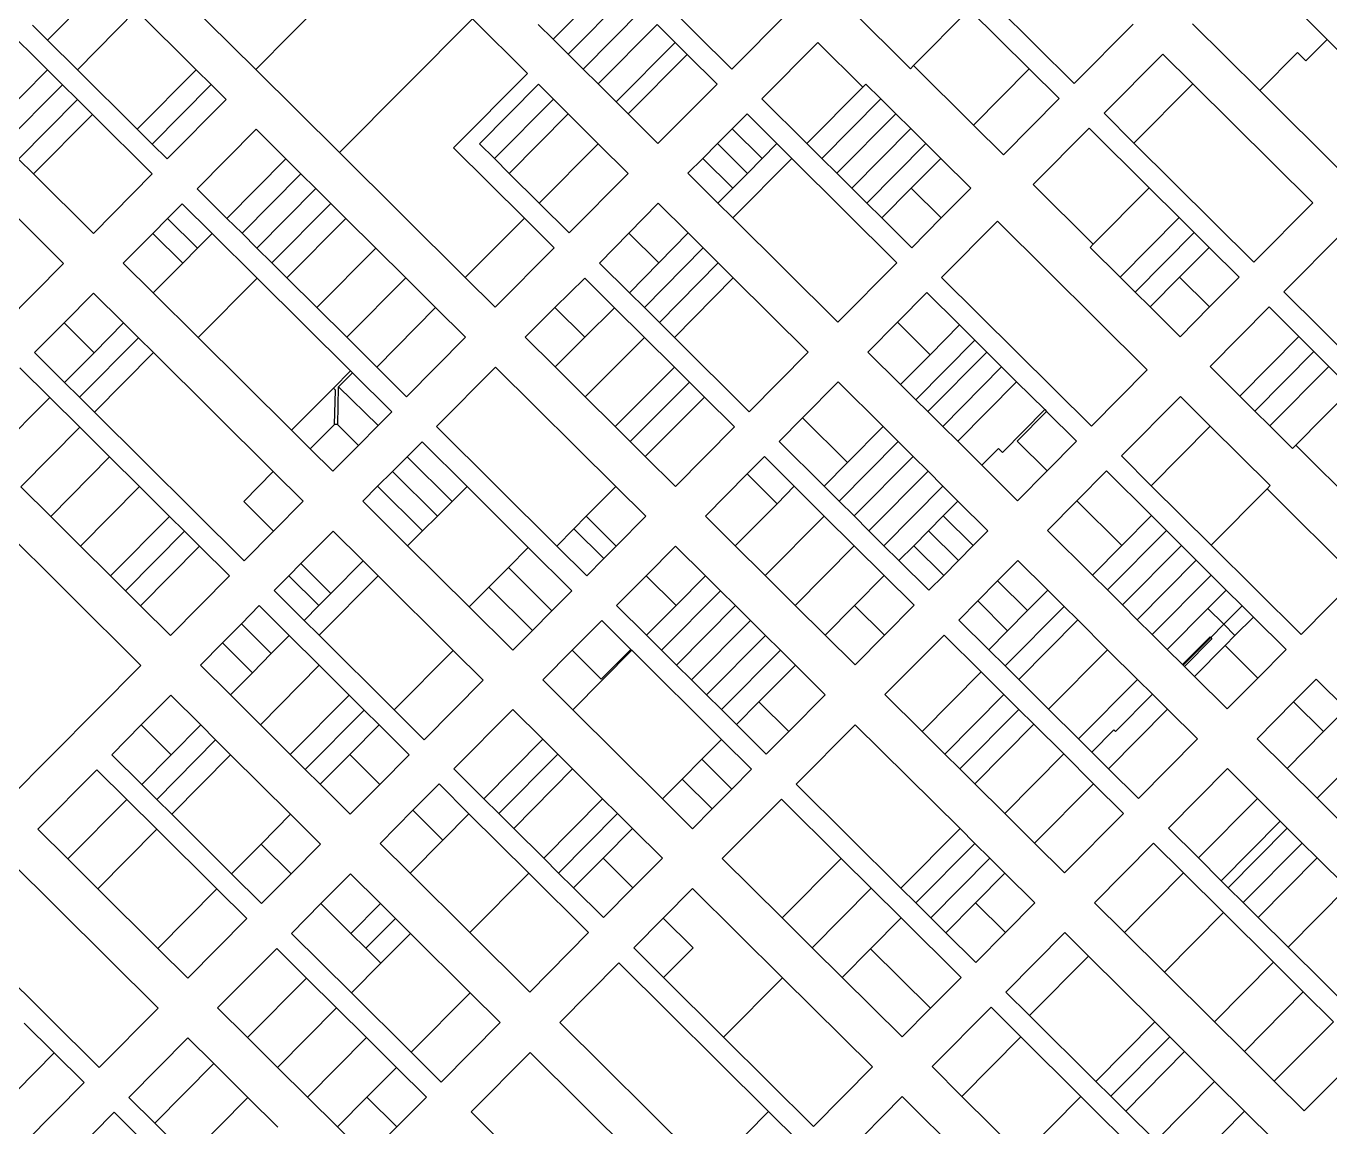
# Model space of a CAD drawing. Header units: inches. Extents: x 486468 to 494399, y 5455955 to 5460553.
# Drawn here: x 490002 to 490623, y 5459109 to 5459633 of the extents above; entities that cross this region are included whole.
import ezdxf

# ---------------------------------------------------------------- set-up
doc = ezdxf.new("R2010")
doc.units = ezdxf.units.IN
doc.header["$MEASUREMENT"] = 0
doc.layers.add('ParcelLines', color=10, linetype='Continuous')

msp = doc.modelspace()

# ---------------------------------------------------------------- linework, layer by layer
at = {"layer": 'ParcelLines', "color": 1}
for p, q in [((490011.39, 5459711.401), (490111.197, 5459612.26)), ((490174.452, 5459676.069), (490111.197, 5459612.26)), ((490621.632, 5459626.561), (490585.684, 5459662.257)), ((490039.989, 5459654.601), (490011.891, 5459626.251)), ((490280.982, 5459654.9), (490252.831, 5459626.599)), ((490259.981, 5459619.499), (490288.102, 5459647.83)), ((490302.322, 5459647.84), (490338.032, 5459612.401)), ((490026.141, 5459612.101), (490054.239, 5459640.45)), ((490082.768, 5459612.121), (490054.239, 5459640.45)), ((490295.232, 5459640.75), (490267.132, 5459612.399)), ((490338.032, 5459612.401), (490364.683, 5459639.202)), ((490394.533, 5459640.903), (490423.083, 5459612.553)), ((490451.133, 5459640.854), (490424.566, 5459614.086)), ((490479.664, 5459612.524), (490451.133, 5459640.854)), ((490501.034, 5459605.505), (490463.854, 5459642.424)), ((489990.542, 5459633.302), (490011.941, 5459612.051)), ((490004.741, 5459633.351), (490011.891, 5459626.251)), ((490151.105, 5459572.619), (490214.491, 5459636.308)), ((490240.631, 5459610.349), (490214.491, 5459636.308)), ((490252.831, 5459626.599), (490245.701, 5459633.679)), ((490274.252, 5459605.329), (490302.382, 5459633.65)), ((490302.382, 5459633.65), (490311.042, 5459625.06)), ((490529.133, 5459633.806), (490501.034, 5459605.505)), ((490557.534, 5459633.906), (490589.54, 5459602.169)), ((490011.891, 5459626.251), (490026.141, 5459612.101)), ((490259.981, 5459619.499), (490252.831, 5459626.599)), ((490311.042, 5459625.06), (490282.892, 5459596.76)), ((490311.042, 5459625.06), (490316.682, 5459619.451)), ((490378.929, 5459625.04), (490352.282, 5459598.251)), ((490378.929, 5459625.04), (490400.331, 5459603.789)), ((490621.632, 5459626.561), (490611.534, 5459616.391)), ((490657.084, 5459591.358), (490621.632, 5459626.561)), ((490267.132, 5459612.399), (490259.981, 5459619.499)), ((490288.532, 5459591.15), (490316.682, 5459619.451)), ((490316.682, 5459619.451), (490330.932, 5459605.301)), ((490515.334, 5459591.355), (490543.383, 5459619.606)), ((490543.383, 5459619.606), (490557.673, 5459605.436)), ((490589.54, 5459602.169), (490607.571, 5459620.327)), ((490607.571, 5459620.327), (490611.534, 5459616.391)), ((490011.941, 5459612.051), (489983.853, 5459583.712)), ((490011.941, 5459612.051), (490019.091, 5459604.951)), ((490026.141, 5459612.101), (490054.67, 5459583.771)), ((490082.768, 5459612.121), (490054.67, 5459583.771)), ((490089.888, 5459605.05), (490082.768, 5459612.121)), ((490111.197, 5459612.26), (490151.105, 5459572.619)), ((490274.252, 5459605.329), (490267.132, 5459612.399)), ((490424.566, 5459614.086), (490423.083, 5459612.553)), ((490424.566, 5459614.086), (490453.091, 5459585.762)), ((490479.664, 5459612.524), (490453.091, 5459585.762)), ((490493.934, 5459598.355), (490479.664, 5459612.524)), ((490205.432, 5459574.898), (490240.631, 5459610.349)), ((489991.003, 5459576.611), (490019.091, 5459604.951)), ((490019.091, 5459604.951), (490026.191, 5459597.901)), ((490061.789, 5459576.701), (490089.888, 5459605.05)), ((490097.037, 5459597.95), (490089.888, 5459605.05)), ((490217.682, 5459576.898), (490245.831, 5459605.199)), ((490245.831, 5459605.199), (490252.981, 5459598.099)), ((490282.892, 5459596.76), (490274.252, 5459605.329)), ((490330.932, 5459605.301), (490302.782, 5459577)), ((490373.713, 5459576.972), (490400.331, 5459603.789)), ((490400.331, 5459603.789), (490401.833, 5459605.302)), ((490408.983, 5459598.203), (490401.833, 5459605.302)), ((490529.584, 5459577.205), (490557.673, 5459605.436)), ((490557.673, 5459605.436), (490614.834, 5459548.757)), ((490589.54, 5459602.169), (490628.984, 5459563.057)), ((490026.191, 5459597.901), (489998.113, 5459569.571)), ((490026.191, 5459597.901), (490033.341, 5459590.801)), ((490068.939, 5459569.601), (490097.037, 5459597.95)), ((490252.981, 5459598.099), (490224.832, 5459569.798)), ((490252.981, 5459598.099), (490260.082, 5459591.049)), ((490288.532, 5459591.15), (490282.892, 5459596.76)), ((490352.282, 5459598.251), (490373.713, 5459576.972)), ((490408.983, 5459598.203), (490380.863, 5459569.872)), ((490416.113, 5459591.123), (490408.983, 5459598.203)), ((490467.384, 5459571.569), (490493.934, 5459598.355)), ((490005.262, 5459562.472), (490033.341, 5459590.801)), ((490033.341, 5459590.801), (490061.839, 5459562.501)), ((490231.962, 5459562.718), (490260.082, 5459591.049)), ((490260.082, 5459591.049), (490274.363, 5459576.869)), ((490302.782, 5459577), (490288.532, 5459591.15)), ((490338.202, 5459584.031), (490345.232, 5459591.101)), ((490345.232, 5459591.101), (490359.482, 5459576.951)), ((490387.983, 5459562.802), (490416.113, 5459591.123)), ((490423.233, 5459584.053), (490416.113, 5459591.123)), ((490529.584, 5459577.205), (490515.334, 5459591.355)), ((490054.67, 5459583.771), (490061.789, 5459576.701)), ((490111.287, 5459583.8), (490083.188, 5459555.45)), ((490125.536, 5459569.65), (490111.287, 5459583.8)), ((490331.142, 5459576.941), (490338.202, 5459584.031)), ((490338.202, 5459584.031), (490352.462, 5459569.871)), ((490423.233, 5459584.053), (490395.133, 5459555.702)), ((490430.383, 5459576.953), (490423.233, 5459584.053)), ((490467.384, 5459571.569), (490453.091, 5459585.762)), ((490508.234, 5459584.205), (490481.634, 5459557.404)), ((490536.814, 5459555.825), (490508.234, 5459584.205)), ((490061.789, 5459576.701), (490068.939, 5459569.601)), ((490239.132, 5459541.448), (490205.432, 5459574.898)), ((490224.832, 5459569.798), (490217.682, 5459576.898)), ((490274.363, 5459576.869), (490246.213, 5459548.569)), ((490274.363, 5459576.869), (490288.633, 5459562.7)), ((490324.112, 5459569.87), (490331.142, 5459576.941)), ((490345.422, 5459562.761), (490331.142, 5459576.941)), ((490352.462, 5459569.871), (490359.482, 5459576.951)), ((490359.482, 5459576.951), (490366.633, 5459569.851)), ((490373.713, 5459576.972), (490380.863, 5459569.872)), ((490402.283, 5459548.602), (490430.383, 5459576.953)), ((490437.533, 5459569.853), (490430.383, 5459576.953)), ((490586.734, 5459520.456), (490529.584, 5459577.205)), ((490005.262, 5459562.472), (489998.113, 5459569.571)), ((490097.438, 5459541.3), (490125.536, 5459569.65)), ((490132.686, 5459562.549), (490125.536, 5459569.65)), ((490151.105, 5459572.619), (490210.982, 5459513.148)), ((490231.962, 5459562.718), (490224.832, 5459569.798)), ((490317.082, 5459562.8), (490324.112, 5459569.87)), ((490324.112, 5459569.87), (490338.402, 5459555.681)), ((490366.633, 5459569.851), (490338.532, 5459541.501)), ((490345.422, 5459562.761), (490352.462, 5459569.871)), ((490366.633, 5459569.851), (490416.633, 5459520.202)), ((490380.863, 5459569.872), (490387.983, 5459562.802)), ((490437.533, 5459569.853), (490423.493, 5459555.693)), ((490451.783, 5459555.703), (490437.533, 5459569.853)), ((490033.791, 5459534.151), (490005.262, 5459562.472)), ((490061.839, 5459562.501), (490033.791, 5459534.151)), ((490104.598, 5459534.21), (490132.686, 5459562.549)), ((490139.786, 5459555.499), (490132.686, 5459562.549)), ((490246.213, 5459548.569), (490231.962, 5459562.718)), ((490288.633, 5459562.7), (490260.483, 5459534.399)), ((490331.382, 5459548.6), (490317.082, 5459562.8)), ((490338.402, 5459555.681), (490345.422, 5459562.761)), ((490387.983, 5459562.802), (490395.133, 5459555.702)), ((490481.634, 5459557.404), (490510.184, 5459529.054)), ((490083.188, 5459555.45), (490097.438, 5459541.3)), ((490139.786, 5459555.499), (490111.727, 5459527.13)), ((490146.935, 5459548.399), (490139.786, 5459555.499)), ((490331.382, 5459548.6), (490338.402, 5459555.681)), ((490395.133, 5459555.702), (490402.283, 5459548.602)), ((490423.493, 5459555.693), (490409.433, 5459541.502)), ((490437.723, 5459541.513), (490423.493, 5459555.693)), ((490437.723, 5459541.513), (490451.783, 5459555.703)), ((490536.814, 5459555.825), (490510.184, 5459529.054)), ((490551.084, 5459541.655), (490536.814, 5459555.825)), ((490019.592, 5459519.852), (489991.093, 5459548.202)), ((490076.139, 5459548.301), (490069.169, 5459541.271)), ((490090.388, 5459534.15), (490076.139, 5459548.301)), ((490146.935, 5459548.399), (490118.847, 5459520.059)), ((490154.065, 5459541.319), (490146.935, 5459548.399)), ((490260.483, 5459534.399), (490246.213, 5459548.569)), ((490302.883, 5459548.55), (490288.923, 5459534.309)), ((490317.183, 5459534.35), (490302.883, 5459548.55)), ((490338.532, 5459541.501), (490331.382, 5459548.6)), ((490402.283, 5459548.602), (490409.433, 5459541.502)), ((490614.834, 5459548.757), (490586.734, 5459520.456)), ((490069.169, 5459541.271), (490062.1, 5459534.141)), ((490069.169, 5459541.271), (490083.419, 5459527.12)), ((490097.438, 5459541.3), (490104.598, 5459534.21)), ((490125.997, 5459512.959), (490154.065, 5459541.319)), ((490168.334, 5459527.148), (490154.065, 5459541.319)), ((490239.132, 5459541.448), (490210.982, 5459513.148)), ((490253.383, 5459527.299), (490239.132, 5459541.448)), ((490388.533, 5459491.851), (490338.532, 5459541.501)), ((490409.433, 5459541.502), (490423.683, 5459527.352)), ((490423.683, 5459527.352), (490437.723, 5459541.513)), ((490464.533, 5459540.003), (490437.933, 5459513.153)), ((490535.884, 5459469.154), (490464.533, 5459540.003)), ((490522.964, 5459513.324), (490551.084, 5459541.655)), ((490558.234, 5459534.555), (490551.084, 5459541.655)), ((490062.1, 5459534.141), (490048.041, 5459519.951)), ((490076.329, 5459519.96), (490062.1, 5459534.141)), ((490090.388, 5459534.15), (490083.419, 5459527.12)), ((490111.787, 5459512.9), (490090.388, 5459534.15)), ((490104.598, 5459534.21), (490111.727, 5459527.13)), ((490288.923, 5459534.309), (490274.933, 5459520.049)), ((490288.923, 5459534.309), (490303.193, 5459520.09)), ((490303.193, 5459520.09), (490317.183, 5459534.35)), ((490324.333, 5459527.25), (490317.183, 5459534.35)), ((490558.234, 5459534.555), (490530.114, 5459506.225)), ((490565.384, 5459527.456), (490558.234, 5459534.555)), ((490600.984, 5459506.256), (490629.134, 5459534.607)), ((490083.419, 5459527.12), (490076.329, 5459519.96)), ((490111.727, 5459527.13), (490118.847, 5459520.059)), ((490168.334, 5459527.148), (490140.246, 5459498.809)), ((490182.584, 5459512.998), (490168.334, 5459527.148)), ((490225.232, 5459498.998), (490253.383, 5459527.299)), ((490324.333, 5459527.25), (490296.333, 5459498.799)), ((490331.483, 5459520.15), (490324.333, 5459527.25)), ((490510.184, 5459529.054), (490508.684, 5459527.504)), ((490508.684, 5459527.504), (490522.964, 5459513.324)), ((490551.334, 5459513.305), (490565.384, 5459527.456)), ((490579.634, 5459513.306), (490565.384, 5459527.456)), ((489991.545, 5459491.502), (490019.592, 5459519.852)), ((490048.041, 5459519.951), (490062.29, 5459505.801)), ((490076.329, 5459519.96), (490062.29, 5459505.801)), ((490118.847, 5459520.059), (490125.997, 5459512.959)), ((490274.933, 5459520.049), (490289.233, 5459505.849)), ((490289.233, 5459505.849), (490303.193, 5459520.09)), ((490303.483, 5459491.699), (490331.483, 5459520.15)), ((490338.633, 5459513.05), (490331.483, 5459520.15)), ((490416.633, 5459520.202), (490388.533, 5459491.851)), ((490111.787, 5459512.9), (490083.699, 5459484.56)), ((490156.295, 5459468.708), (490111.787, 5459512.9)), ((490125.997, 5459512.959), (490140.246, 5459498.809)), ((490154.505, 5459484.669), (490182.584, 5459512.998)), ((490196.833, 5459498.848), (490182.584, 5459512.998)), ((490210.982, 5459513.148), (490225.232, 5459498.998)), ((490253.693, 5459498.838), (490267.883, 5459512.899)), ((490267.883, 5459512.899), (490282.123, 5459498.739)), ((490338.633, 5459513.05), (490310.633, 5459484.6)), ((490374.383, 5459477.551), (490338.633, 5459513.05)), ((490437.933, 5459513.153), (490509.283, 5459442.304)), ((490522.964, 5459513.324), (490530.114, 5459506.225)), ((490537.264, 5459499.125), (490551.334, 5459513.305)), ((490565.594, 5459499.145), (490551.334, 5459513.305)), ((490565.594, 5459499.145), (490579.634, 5459513.306)), ((490033.892, 5459505.701), (490019.834, 5459491.512)), ((490048.161, 5459491.531), (490033.892, 5459505.701)), ((490062.29, 5459505.801), (490083.699, 5459484.56)), ((490289.233, 5459505.849), (490296.333, 5459498.799)), ((490416.843, 5459491.842), (490430.883, 5459506.002)), ((490430.883, 5459506.002), (490446.433, 5459490.553)), ((490530.114, 5459506.225), (490537.264, 5459499.125)), ((490638.223, 5459469.296), (490600.984, 5459506.256)), ((490140.246, 5459498.809), (490154.505, 5459484.669)), ((490196.833, 5459498.848), (490168.785, 5459470.498)), ((490211.082, 5459484.697), (490196.833, 5459498.848)), ((490239.533, 5459484.798), (490253.693, 5459498.838)), ((490267.973, 5459484.659), (490253.693, 5459498.838)), ((490282.123, 5459498.739), (490267.973, 5459484.659)), ((490282.123, 5459498.739), (490296.393, 5459484.569)), ((490296.333, 5459498.799), (490303.483, 5459491.699)), ((490537.264, 5459499.125), (490551.534, 5459484.955)), ((490551.534, 5459484.955), (490565.594, 5459499.145)), ((490593.934, 5459499.156), (490565.834, 5459470.805)), ((490608.204, 5459484.976), (490593.934, 5459499.156)), ((490019.834, 5459491.512), (490005.795, 5459477.352)), ((490019.834, 5459491.512), (490034.103, 5459477.341)), ((490034.103, 5459477.341), (490048.161, 5459491.531)), ((490055.291, 5459484.451), (490048.161, 5459491.531)), ((490303.483, 5459491.699), (490310.633, 5459484.6)), ((490402.783, 5459477.651), (490416.843, 5459491.842)), ((490432.413, 5459476.382), (490416.843, 5459491.842)), ((490432.413, 5459476.382), (490446.433, 5459490.553)), ((490446.433, 5459490.553), (490453.783, 5459483.253)), ((490055.291, 5459484.451), (490027.194, 5459456.101)), ((490062.41, 5459477.381), (490055.291, 5459484.451)), ((490083.699, 5459484.56), (490128.217, 5459440.379)), ((490154.505, 5459484.669), (490168.785, 5459470.498)), ((490183.034, 5459456.348), (490211.082, 5459484.697)), ((490253.823, 5459470.588), (490239.533, 5459484.798)), ((490267.973, 5459484.659), (490253.823, 5459470.588)), ((490268.133, 5459456.348), (490296.393, 5459484.569)), ((490296.393, 5459484.569), (490310.673, 5459470.389)), ((490310.633, 5459484.6), (490346.283, 5459449.2)), ((490425.713, 5459454.882), (490453.783, 5459483.253)), ((490453.783, 5459483.253), (490459.433, 5459477.653)), ((490608.204, 5459484.976), (490580.094, 5459456.615)), ((490615.354, 5459477.876), (490608.204, 5459484.976)), ((490005.795, 5459477.352), (490020.064, 5459463.181)), ((490020.064, 5459463.181), (490034.103, 5459477.341)), ((490034.343, 5459449.001), (490062.41, 5459477.381)), ((490119.459, 5459420.729), (490062.41, 5459477.381)), ((490346.283, 5459449.2), (490374.383, 5459477.551)), ((490418.363, 5459462.182), (490402.783, 5459477.651)), ((490418.363, 5459462.182), (490432.413, 5459476.382)), ((490431.303, 5459449.322), (490459.433, 5459477.653)), ((490459.433, 5459477.653), (490466.533, 5459470.603)), ((490587.214, 5459449.535), (490615.354, 5459477.876)), ((490622.474, 5459470.796), (490615.354, 5459477.876)), ((490012.994, 5459456.052), (489998.745, 5459470.202)), ((490168.785, 5459470.498), (490183.034, 5459456.348)), ((490225.383, 5459470.498), (490197.283, 5459442.147)), ((490282.693, 5459413.559), (490225.383, 5459470.498)), ((490268.133, 5459456.348), (490253.823, 5459470.588)), ((490310.673, 5459470.389), (490282.453, 5459442.109)), ((490310.673, 5459470.389), (490317.793, 5459463.31)), ((490466.533, 5459470.603), (490438.453, 5459442.222)), ((490466.533, 5459470.603), (490473.683, 5459463.503)), ((490509.283, 5459442.304), (490535.884, 5459469.154)), ((490565.834, 5459470.805), (490580.094, 5459456.615)), ((490622.474, 5459470.796), (490594.334, 5459442.456)), ((490633.284, 5459460.056), (490622.474, 5459470.796)), ((490020.064, 5459463.181), (490027.194, 5459456.101)), ((490148.146, 5459460.489), (490156.295, 5459468.708)), ((490157.245, 5459467.758), (490150.586, 5459461.049)), ((490157.245, 5459467.758), (490156.295, 5459468.708)), ((490175.934, 5459449.198), (490157.245, 5459467.758)), ((490289.623, 5459434.979), (490317.793, 5459463.31)), ((490317.793, 5459463.31), (490324.943, 5459456.21)), ((490388.633, 5459463.401), (490371.674, 5459446.261)), ((490410.023, 5459442.141), (490388.633, 5459463.401)), ((490445.603, 5459435.122), (490473.683, 5459463.503)), ((490473.683, 5459463.503), (490487.083, 5459450.203)), ((490128.217, 5459440.379), (490148.146, 5459460.489)), ((490149.086, 5459459.499), (490148.146, 5459460.489)), ((490148.686, 5459443.148), (490149.086, 5459459.499)), ((490150.486, 5459460.949), (490150.086, 5459443.098)), ((490150.586, 5459461.049), (490150.486, 5459460.949)), ((490150.586, 5459461.049), (490169.415, 5459442.608)), ((490425.713, 5459454.882), (490418.363, 5459462.182)), ((490606.684, 5459433.256), (490633.284, 5459460.056)), ((489984.896, 5459427.702), (490012.994, 5459456.052)), ((490027.264, 5459441.881), (490012.994, 5459456.052)), ((490027.194, 5459456.101), (490034.343, 5459449.001)), ((490282.453, 5459442.109), (490268.133, 5459456.348)), ((490324.943, 5459456.21), (490296.763, 5459427.879)), ((490324.943, 5459456.21), (490339.183, 5459442.05)), ((490431.303, 5459449.322), (490425.713, 5459454.882)), ((490551.684, 5459456.504), (490523.583, 5459428.155)), ((490565.954, 5459442.336), (490551.684, 5459456.504)), ((490580.094, 5459456.615), (490587.214, 5459449.535)), ((490034.343, 5459449.001), (490105.64, 5459378.199)), ((490169.415, 5459442.608), (490175.934, 5459449.198)), ((490371.674, 5459446.261), (490360.533, 5459435)), ((490371.674, 5459446.261), (490393.074, 5459425.011)), ((490438.453, 5459442.222), (490431.303, 5459449.322)), ((490487.083, 5459450.203), (490466.933, 5459429.802)), ((490487.963, 5459449.333), (490473.933, 5459435.153)), ((490487.083, 5459450.203), (490487.963, 5459449.333)), ((490487.963, 5459449.333), (490502.233, 5459435.154)), ((490587.214, 5459449.535), (490594.334, 5459442.456)), ((490027.264, 5459441.881), (489999.196, 5459413.502)), ((490041.513, 5459427.731), (490027.264, 5459441.881)), ((490128.217, 5459440.379), (490137.097, 5459431.559)), ((490148.686, 5459443.148), (490137.097, 5459431.559)), ((490150.086, 5459443.098), (490148.686, 5459443.148)), ((490160.065, 5459433.168), (490150.086, 5459443.098)), ((490160.065, 5459433.168), (490169.415, 5459442.608)), ((490197.283, 5459442.147), (490254.563, 5459385.228)), ((490289.623, 5459434.979), (490282.453, 5459442.109)), ((490339.183, 5459442.05), (490311.083, 5459413.649)), ((490410.023, 5459442.141), (490393.074, 5459425.011)), ((490417.173, 5459435.041), (490410.023, 5459442.141)), ((490445.603, 5459435.122), (490438.453, 5459442.222)), ((490565.954, 5459442.336), (490537.853, 5459413.975)), ((490594.484, 5459414.006), (490565.954, 5459442.336)), ((490594.334, 5459442.456), (490605.134, 5459431.706)), ((490147.886, 5459420.848), (490160.065, 5459433.168)), ((490183.364, 5459427.768), (490190.434, 5459434.797)), ((490190.434, 5459434.797), (490211.823, 5459413.537)), ((490296.763, 5459427.879), (490289.623, 5459434.979)), ((490360.533, 5459435), (490381.934, 5459413.751)), ((490389.084, 5459406.651), (490417.173, 5459435.041)), ((490424.323, 5459427.942), (490417.173, 5459435.041)), ((490457.073, 5459423.742), (490445.603, 5459435.122)), ((490473.933, 5459435.153), (490488.193, 5459420.994)), ((490502.233, 5459435.154), (490488.193, 5459420.994)), ((490605.134, 5459431.706), (490606.684, 5459433.256)), ((490606.684, 5459433.256), (490652.934, 5459387.257)), ((489956.498, 5459427.553), (490056.344, 5459328.4)), ((490013.435, 5459399.341), (490041.513, 5459427.731)), ((490055.793, 5459413.55), (490041.513, 5459427.731)), ((490137.097, 5459431.559), (490147.886, 5459420.848)), ((490176.294, 5459420.738), (490183.364, 5459427.768)), ((490204.743, 5459406.487), (490183.364, 5459427.768)), ((490311.083, 5459413.649), (490296.763, 5459427.879)), ((490345.273, 5459419.56), (490353.483, 5459427.85)), ((490353.483, 5459427.85), (490367.724, 5459413.69)), ((490424.323, 5459427.942), (490396.214, 5459399.571)), ((490431.473, 5459420.842), (490424.323, 5459427.942)), ((490464.983, 5459431.752), (490457.073, 5459423.742)), ((490466.933, 5459429.802), (490464.983, 5459431.752)), ((490523.583, 5459428.155), (490537.853, 5459413.975)), ((490119.459, 5459420.729), (490105.44, 5459406.499)), ((490133.738, 5459406.549), (490119.459, 5459420.729)), ((490169.225, 5459413.708), (490176.294, 5459420.738)), ((490176.294, 5459420.738), (490197.673, 5459399.457)), ((490325.383, 5459399.499), (490345.273, 5459419.56)), ((490345.273, 5459419.56), (490359.523, 5459405.41)), ((490393.074, 5459425.011), (490381.934, 5459413.751)), ((490403.334, 5459392.501), (490431.473, 5459420.842)), ((490438.563, 5459413.782), (490431.473, 5459420.842)), ((490474.133, 5459406.803), (490457.073, 5459423.742)), ((490488.193, 5459420.994), (490474.133, 5459406.803)), ((490502.443, 5459406.844), (490516.483, 5459421.004)), ((490516.483, 5459421.004), (490537.873, 5459399.745)), ((489999.196, 5459413.502), (490013.435, 5459399.341)), ((490055.793, 5459413.55), (490027.675, 5459385.181)), ((490070.062, 5459399.38), (490055.793, 5459413.55)), ((490162.135, 5459406.648), (490169.225, 5459413.708)), ((490190.604, 5459392.427), (490169.225, 5459413.708)), ((490211.823, 5459413.537), (490204.743, 5459406.487)), ((490211.823, 5459413.537), (490240.993, 5459384.558)), ((490268.633, 5459399.398), (490282.693, 5459413.559)), ((490296.933, 5459399.399), (490282.693, 5459413.559)), ((490359.523, 5459405.41), (490367.724, 5459413.69)), ((490367.724, 5459413.69), (490381.994, 5459399.51)), ((490381.934, 5459413.751), (490389.084, 5459406.651)), ((490438.563, 5459413.782), (490410.484, 5459385.401)), ((490445.713, 5459406.682), (490438.563, 5459413.782)), ((490537.853, 5459413.975), (490566.373, 5459385.645)), ((490592.984, 5459412.456), (490594.484, 5459414.006)), ((490592.984, 5459412.456), (490566.373, 5459385.645)), ((490635.784, 5459369.956), (490592.984, 5459412.456)), ((490105.44, 5459406.499), (490119.679, 5459392.359)), ((490119.679, 5459392.359), (490133.738, 5459406.549)), ((490183.524, 5459385.387), (490162.135, 5459406.648)), ((490204.743, 5459406.487), (490197.673, 5459399.457)), ((490339.643, 5459385.32), (490359.523, 5459405.41)), ((490389.084, 5459406.651), (490396.214, 5459399.571)), ((490438.693, 5459399.592), (490445.713, 5459406.682)), ((490459.983, 5459392.503), (490445.713, 5459406.682)), ((490488.383, 5459392.654), (490502.443, 5459406.844)), ((490523.823, 5459385.564), (490502.443, 5459406.844)), ((490013.435, 5459399.341), (490027.675, 5459385.181)), ((490041.974, 5459370.981), (490070.062, 5459399.38)), ((490077.192, 5459392.3), (490070.062, 5459399.38)), ((490197.673, 5459399.457), (490190.604, 5459392.427)), ((490262.733, 5459393.448), (490268.633, 5459399.398)), ((490268.633, 5459399.398), (490282.893, 5459385.238)), ((490282.893, 5459385.238), (490296.933, 5459399.399)), ((490339.643, 5459385.32), (490325.383, 5459399.499)), ((490381.994, 5459399.51), (490353.883, 5459371.15)), ((490381.994, 5459399.51), (490396.274, 5459385.331)), ((490396.214, 5459399.571), (490403.334, 5459392.501)), ((490431.683, 5459392.501), (490438.693, 5459399.592)), ((490452.983, 5459385.453), (490438.693, 5459399.592)), ((490537.873, 5459399.745), (490523.823, 5459385.564)), ((490545.023, 5459392.645), (490537.873, 5459399.745)), ((490077.192, 5459392.3), (490049.074, 5459363.93)), ((490084.311, 5459385.23), (490077.192, 5459392.3)), ((490105.64, 5459378.199), (490119.679, 5459392.359)), ((490132.698, 5459376.889), (490147.987, 5459392.348)), ((490147.987, 5459392.348), (490162.287, 5459378.148)), ((490190.604, 5459392.427), (490183.524, 5459385.387)), ((490254.563, 5459385.228), (490262.733, 5459393.448)), ((490276.993, 5459379.288), (490262.733, 5459393.448)), ((490403.334, 5459392.501), (490410.484, 5459385.401)), ((490424.643, 5459385.391), (490431.683, 5459392.501)), ((490431.683, 5459392.501), (490445.943, 5459378.343)), ((490452.983, 5459385.453), (490459.983, 5459392.503)), ((490509.783, 5459371.404), (490488.383, 5459392.654)), ((490516.933, 5459364.304), (490545.023, 5459392.645)), ((490545.023, 5459392.645), (490552.173, 5459385.545)), ((490027.675, 5459385.181), (490041.974, 5459370.981)), ((490056.223, 5459356.83), (490084.311, 5459385.23)), ((490098.59, 5459371.049), (490084.311, 5459385.23)), ((490212.893, 5459356.207), (490183.524, 5459385.387)), ((490231.573, 5459375.057), (490240.993, 5459384.558)), ((490240.993, 5459384.558), (490261.733, 5459363.948)), ((490254.563, 5459385.228), (490268.833, 5459371.048)), ((490276.993, 5459379.288), (490282.893, 5459385.238)), ((490311.183, 5459385.199), (490297.133, 5459371.049)), ((490325.463, 5459371.019), (490311.183, 5459385.199)), ((490353.883, 5459371.15), (490339.643, 5459385.32)), ((490368.154, 5459356.97), (490396.274, 5459385.331)), ((490396.274, 5459385.331), (490410.544, 5459371.161)), ((490410.484, 5459385.401), (490417.634, 5459378.301)), ((490417.634, 5459378.301), (490424.643, 5459385.391)), ((490438.923, 5459371.262), (490424.643, 5459385.391)), ((490445.943, 5459378.343), (490452.983, 5459385.453)), ((490523.823, 5459385.564), (490509.783, 5459371.404)), ((490552.173, 5459385.545), (490524.063, 5459357.224)), ((490552.173, 5459385.545), (490559.273, 5459378.495)), ((490566.373, 5459385.645), (490609.183, 5459343.105)), ((490126.949, 5459371.089), (490132.698, 5459376.889)), ((490132.698, 5459376.889), (490146.978, 5459362.708)), ((490146.978, 5459362.708), (490162.287, 5459378.148)), ((490162.287, 5459378.148), (490169.436, 5459371.048)), ((490268.833, 5459371.048), (490276.993, 5459379.288)), ((490417.634, 5459378.301), (490431.883, 5459364.152)), ((490438.923, 5459371.262), (490445.943, 5459378.343)), ((490474.233, 5459378.353), (490464.603, 5459368.633)), ((490488.513, 5459364.173), (490474.233, 5459378.353)), ((490531.183, 5459350.154), (490559.273, 5459378.495)), ((490559.273, 5459378.495), (490566.423, 5459371.395)), ((490041.974, 5459370.981), (490049.074, 5459363.93)), ((490070.492, 5459342.65), (490098.59, 5459371.049)), ((490119.939, 5459363.999), (490126.949, 5459371.089)), ((490141.228, 5459356.908), (490126.949, 5459371.089)), ((490169.436, 5459371.048), (490141.358, 5459342.718)), ((490169.436, 5459371.048), (490205.184, 5459335.547)), ((490222.243, 5459365.637), (490231.573, 5459375.057)), ((490252.273, 5459354.408), (490231.573, 5459375.057)), ((490297.133, 5459371.049), (490283.083, 5459356.898)), ((490311.433, 5459356.899), (490297.133, 5459371.049)), ((490325.463, 5459371.019), (490311.433, 5459356.899)), ((490332.583, 5459363.949), (490325.463, 5459371.019)), ((490368.154, 5459356.97), (490353.883, 5459371.15)), ((490410.544, 5459371.161), (490396.494, 5459356.991)), ((490410.544, 5459371.161), (490424.784, 5459357.002)), ((490431.883, 5459364.152), (490438.923, 5459371.262)), ((490516.933, 5459364.304), (490509.783, 5459371.404)), ((490566.423, 5459371.395), (490538.333, 5459343.054)), ((490566.423, 5459371.395), (490573.563, 5459364.285)), ((490609.183, 5459343.105), (490635.784, 5459369.956)), ((490049.074, 5459363.93), (490056.223, 5459356.83)), ((490134.208, 5459349.818), (490119.939, 5459363.999)), ((490212.893, 5459356.207), (490222.243, 5459365.637)), ((490222.243, 5459365.637), (490242.963, 5459345.017)), ((490261.733, 5459363.948), (490252.273, 5459354.408)), ((490304.473, 5459335.638), (490332.583, 5459363.949)), ((490339.733, 5459356.849), (490332.583, 5459363.949)), ((490464.603, 5459368.633), (490455.123, 5459359.063)), ((490464.603, 5459368.633), (490478.873, 5459354.463)), ((490478.873, 5459354.463), (490488.513, 5459364.173)), ((490496.283, 5459356.453), (490488.513, 5459364.173)), ((490524.063, 5459357.224), (490516.933, 5459364.304)), ((490573.563, 5459364.285), (490564.793, 5459355.445)), ((490573.563, 5459364.285), (490581.113, 5459356.785)), ((490141.228, 5459356.908), (490146.978, 5459362.708)), ((490455.123, 5459359.063), (490446.133, 5459350.002)), ((490469.393, 5459344.893), (490455.123, 5459359.063)), ((490056.223, 5459356.83), (490070.492, 5459342.65)), ((490112.84, 5459356.849), (490104.29, 5459348.199)), ((490127.139, 5459342.639), (490112.84, 5459356.849)), ((490134.208, 5459349.818), (490141.228, 5459356.908)), ((490233.634, 5459335.597), (490212.893, 5459356.207)), ((490252.273, 5459354.408), (490242.963, 5459345.017)), ((490283.083, 5459356.898), (490297.353, 5459342.718)), ((490311.433, 5459356.899), (490297.353, 5459342.718)), ((490339.733, 5459356.849), (490311.623, 5459328.539)), ((490346.833, 5459349.799), (490339.733, 5459356.849)), ((490382.424, 5459342.781), (490368.154, 5459356.97)), ((490396.494, 5459356.991), (490382.424, 5459342.781)), ((490396.494, 5459356.991), (490410.734, 5459342.802)), ((490424.784, 5459357.002), (490410.734, 5459342.802)), ((490496.283, 5459356.453), (490468.183, 5459328.103)), ((490469.393, 5459344.893), (490478.873, 5459354.463)), ((490502.763, 5459350.023), (490496.283, 5459356.453)), ((490531.183, 5459350.154), (490524.063, 5459357.224)), ((490564.793, 5459355.445), (490545.483, 5459335.954)), ((490572.333, 5459347.955), (490564.793, 5459355.445)), ((490572.333, 5459347.955), (490581.113, 5459356.785)), ((490577.723, 5459342.565), (490586.513, 5459351.425)), ((490581.113, 5459356.785), (490586.513, 5459351.425)), ((490586.513, 5459351.425), (490602.083, 5459335.955)), ((490104.29, 5459348.199), (490095.291, 5459339.099)), ((490118.55, 5459333.989), (490104.29, 5459348.199)), ((490141.358, 5459342.718), (490134.208, 5459349.818)), ((490242.963, 5459345.017), (490233.634, 5459335.597)), ((490261.983, 5459335.598), (490276.033, 5459349.748)), ((490276.033, 5459349.748), (490289.843, 5459336.008)), ((490318.743, 5459321.459), (490346.833, 5459349.799)), ((490353.983, 5459342.699), (490346.833, 5459349.799)), ((490446.133, 5459350.002), (490460.403, 5459335.833)), ((490460.403, 5459335.833), (490469.393, 5459344.893)), ((490474.683, 5459321.653), (490502.763, 5459350.023)), ((490517.033, 5459335.854), (490502.763, 5459350.023)), ((490538.333, 5459343.054), (490531.183, 5459350.154)), ((490566.133, 5459341.655), (490572.333, 5459347.955)), ((490577.723, 5459342.565), (490572.333, 5459347.955)), ((490095.291, 5459339.099), (490084.792, 5459328.499)), ((490095.291, 5459339.099), (490109.54, 5459324.899)), ((490118.55, 5459333.989), (490127.139, 5459342.639)), ((490141.428, 5459328.438), (490127.139, 5459342.639)), ((490177.086, 5459307.207), (490141.358, 5459342.718)), ((490297.353, 5459342.718), (490304.473, 5459335.638)), ((490353.983, 5459342.699), (490325.873, 5459314.379)), ((490361.134, 5459335.6), (490353.983, 5459342.699)), ((490396.684, 5459328.601), (490382.424, 5459342.781)), ((490410.734, 5459342.802), (490396.684, 5459328.601)), ((490410.934, 5459314.451), (490439.083, 5459342.852)), ((490439.083, 5459342.852), (490456.793, 5459325.262)), ((490545.483, 5459335.954), (490538.333, 5459343.054)), ((490552.733, 5459328.754), (490565.833, 5459341.955)), ((490553.033, 5459328.454), (490566.133, 5459341.655)), ((490566.683, 5459341.055), (490553.633, 5459327.854)), ((490565.833, 5459341.955), (490566.133, 5459341.655)), ((490566.133, 5459341.655), (490566.683, 5459341.055)), ((490573.023, 5459337.815), (490577.723, 5459342.565)), ((490109.54, 5459324.899), (490118.55, 5459333.989)), ((490177.086, 5459307.207), (490205.184, 5459335.547)), ((490205.184, 5459335.547), (490219.484, 5459321.347)), ((490247.934, 5459321.447), (490261.983, 5459335.598)), ((490261.983, 5459335.598), (490275.783, 5459321.848)), ((490290.273, 5459335.588), (490262.193, 5459307.267)), ((490275.783, 5459321.848), (490289.513, 5459335.678)), ((490289.513, 5459335.678), (490289.843, 5459336.008)), ((490289.843, 5459336.008), (490290.273, 5459335.588)), ((490290.273, 5459335.588), (490333.033, 5459293.1)), ((490304.473, 5459335.638), (490311.623, 5459328.539)), ((490332.993, 5459307.31), (490361.134, 5459335.6)), ((490368.254, 5459328.531), (490361.134, 5459335.6)), ((490460.403, 5459335.833), (490468.183, 5459328.103)), ((490517.033, 5459335.854), (490488.933, 5459307.503)), ((490531.313, 5459321.674), (490517.033, 5459335.854)), ((490552.733, 5459328.754), (490545.483, 5459335.954)), ((490558.433, 5459323.104), (490573.023, 5459337.815)), ((490588.583, 5459322.355), (490573.023, 5459337.815)), ((490602.083, 5459335.955), (490588.583, 5459322.355)), ((490056.344, 5459328.4), (489993.1, 5459264.501)), ((490084.792, 5459328.499), (490099.061, 5459314.319)), ((490141.428, 5459328.438), (490113.35, 5459300.119)), ((490155.727, 5459314.228), (490141.428, 5459328.438)), ((490311.623, 5459328.539), (490318.743, 5459321.459)), ((490350.873, 5459311.01), (490368.254, 5459328.531)), ((490382.534, 5459314.351), (490368.254, 5459328.531)), ((490468.183, 5459328.103), (490474.683, 5459321.653)), ((490553.033, 5459328.454), (490552.733, 5459328.754)), ((490553.633, 5459327.854), (490553.033, 5459328.454)), ((490558.433, 5459323.104), (490553.633, 5459327.854)), ((490099.061, 5459314.319), (490109.54, 5459324.899)), ((490219.484, 5459321.347), (490191.385, 5459292.997)), ((490262.193, 5459307.267), (490247.934, 5459321.447)), ((490318.743, 5459321.459), (490325.873, 5459314.379)), ((490456.793, 5459325.262), (490428.684, 5459296.852)), ((490456.793, 5459325.262), (490467.603, 5459314.522)), ((490474.683, 5459321.653), (490488.933, 5459307.503)), ((490503.183, 5459293.353), (490531.313, 5459321.674)), ((490538.433, 5459314.604), (490531.313, 5459321.674)), ((490573.983, 5459307.654), (490558.433, 5459323.104)), ((490588.583, 5459322.355), (490573.983, 5459307.654)), ((490616.383, 5459321.805), (490605.653, 5459310.985)), ((490630.633, 5459307.656), (490616.383, 5459321.805)), ((490056.604, 5459300.04), (490070.643, 5459314.2)), ((490070.643, 5459314.2), (490084.912, 5459300.019)), ((490099.061, 5459314.319), (490113.35, 5459300.119)), ((490127.619, 5459285.928), (490155.727, 5459314.228)), ((490162.867, 5459307.128), (490155.727, 5459314.228)), ((490325.873, 5459314.379), (490332.993, 5459307.31)), ((490365.134, 5459296.85), (490382.534, 5459314.351)), ((490428.684, 5459296.852), (490410.934, 5459314.451)), ((490467.603, 5459314.522), (490439.484, 5459286.152)), ((490467.603, 5459314.522), (490474.723, 5459307.443)), ((490538.433, 5459314.604), (490520.833, 5459296.853)), ((490545.583, 5459307.504), (490538.433, 5459314.604)), ((490340.143, 5459300.21), (490350.873, 5459311.01)), ((490365.134, 5459296.85), (490350.873, 5459311.01)), ((490605.653, 5459310.985), (490588.283, 5459293.455)), ((490619.903, 5459296.835), (490605.653, 5459310.985)), ((490630.633, 5459307.656), (490619.903, 5459296.835)), ((490162.867, 5459307.128), (490134.769, 5459278.829)), ((490169.987, 5459300.047), (490162.867, 5459307.128)), ((490191.385, 5459292.997), (490177.086, 5459307.207)), ((490233.616, 5459307.368), (490205.558, 5459279.051)), ((490247.881, 5459293.203), (490233.616, 5459307.368)), ((490304.943, 5459264.759), (490262.193, 5459307.267)), ((490332.993, 5459307.31), (490340.143, 5459300.21)), ((490474.723, 5459307.443), (490446.634, 5459279.052)), ((490474.723, 5459307.443), (490481.843, 5459300.363)), ((490488.933, 5459307.503), (490503.183, 5459293.353)), ((490517.483, 5459279.153), (490545.583, 5459307.504)), ((490559.833, 5459293.354), (490545.583, 5459307.504)), ((490042.545, 5459285.85), (490056.604, 5459300.04)), ((490056.604, 5459300.04), (490070.853, 5459285.84)), ((490070.853, 5459285.84), (490084.912, 5459300.019)), ((490084.912, 5459300.019), (490092.032, 5459292.939)), ((490113.35, 5459300.119), (490127.619, 5459285.928)), ((490155.938, 5459285.898), (490169.987, 5459300.047)), ((490184.286, 5459285.847), (490169.987, 5459300.047)), ((490340.143, 5459300.21), (490354.384, 5459286.05)), ((490354.384, 5459286.05), (490365.134, 5459296.85)), ((490396.784, 5459300.151), (490368.634, 5459271.85)), ((490446.714, 5459250.632), (490396.784, 5459300.151)), ((490439.484, 5459286.152), (490428.684, 5459296.852)), ((490453.734, 5459272.002), (490481.843, 5459300.363)), ((490481.843, 5459300.363), (490496.113, 5459286.183)), ((490519.983, 5459297.703), (490509.483, 5459287.103)), ((490520.833, 5459296.853), (490519.983, 5459297.703)), ((490619.903, 5459296.835), (490602.533, 5459279.305)), ((490092.032, 5459292.939), (490063.965, 5459264.57)), ((490092.032, 5459292.939), (490099.181, 5459285.839)), ((490247.881, 5459293.203), (490219.816, 5459264.885)), ((490255.014, 5459286.121), (490247.881, 5459293.203)), ((490323.673, 5459283.66), (490333.033, 5459293.1)), ((490333.033, 5459293.1), (490347.333, 5459278.9)), ((490503.183, 5459293.353), (490509.483, 5459287.103)), ((490531.733, 5459265.003), (490559.833, 5459293.354)), ((490588.283, 5459293.455), (490602.533, 5459279.305)), ((490616.833, 5459265.105), (490644.923, 5459293.446)), ((490056.814, 5459271.67), (490042.545, 5459285.85)), ((490056.814, 5459271.67), (490070.853, 5459285.84)), ((490071.104, 5459257.471), (490099.181, 5459285.839)), ((490099.181, 5459285.839), (490127.74, 5459257.449)), ((490127.619, 5459285.928), (490134.769, 5459278.829)), ((490141.889, 5459271.749), (490155.938, 5459285.898)), ((490170.237, 5459271.698), (490155.938, 5459285.898)), ((490170.237, 5459271.698), (490184.286, 5459285.847)), ((490226.945, 5459257.802), (490255.014, 5459286.121)), ((490262.146, 5459279.038), (490255.014, 5459286.121)), ((490314.293, 5459274.189), (490323.673, 5459283.66)), ((490337.933, 5459269.45), (490323.673, 5459283.66)), ((490446.634, 5459279.052), (490439.484, 5459286.152)), ((490496.113, 5459286.183), (490468.014, 5459257.832)), ((490496.113, 5459286.183), (490510.363, 5459272.033)), ((490509.483, 5459287.103), (490517.483, 5459279.153)), ((490007.399, 5459250.351), (490035.447, 5459278.7)), ((490035.447, 5459278.7), (490049.746, 5459264.5)), ((490134.769, 5459278.829), (490141.889, 5459271.749)), ((490205.558, 5459279.051), (490219.816, 5459264.885)), ((490262.146, 5459279.038), (490234.074, 5459250.719)), ((490276.411, 5459264.873), (490262.146, 5459279.038)), ((490347.333, 5459278.9), (490337.933, 5459269.45)), ((490453.734, 5459272.002), (490446.634, 5459279.052)), ((490517.483, 5459279.153), (490531.733, 5459265.003)), ((490574.133, 5459279.204), (490545.983, 5459250.853)), ((490588.403, 5459265.024), (490574.133, 5459279.204)), ((490602.533, 5459279.305), (490616.833, 5459265.105)), ((490063.965, 5459264.57), (490056.814, 5459271.67)), ((490141.889, 5459271.749), (490156.188, 5459257.548)), ((490156.188, 5459257.548), (490170.237, 5459271.698)), ((490186.038, 5459259.351), (490198.481, 5459271.91)), ((490198.481, 5459271.91), (490212.736, 5459257.747)), ((490304.943, 5459264.759), (490314.293, 5459274.189)), ((490328.583, 5459260.049), (490314.293, 5459274.189)), ((490368.634, 5459271.85), (490418.584, 5459222.301)), ((490468.014, 5459257.832), (490453.734, 5459272.002)), ((490510.363, 5459272.033), (490482.273, 5459243.692)), ((490510.363, 5459272.033), (490524.633, 5459257.853)), ((490021.658, 5459236.171), (490049.746, 5459264.5)), ((490049.746, 5459264.5), (490063.985, 5459250.341)), ((490071.104, 5459257.471), (490063.965, 5459264.57)), ((490219.816, 5459264.885), (490226.945, 5459257.802)), ((490248.332, 5459236.553), (490276.411, 5459264.873)), ((490276.411, 5459264.873), (490283.544, 5459257.791)), ((490319.183, 5459250.599), (490304.943, 5459264.759)), ((490337.933, 5459269.45), (490328.583, 5459260.049)), ((490333.433, 5459236.399), (490361.584, 5459264.7)), ((490361.584, 5459264.7), (490390.114, 5459236.38)), ((490560.283, 5459236.653), (490588.403, 5459265.024)), ((490599.313, 5459254.184), (490588.403, 5459265.024)), ((490616.833, 5459265.105), (490631.083, 5459250.955)), ((490170.403, 5459243.573), (490186.038, 5459259.351)), ((490186.038, 5459259.351), (490200.29, 5459245.188)), ((490328.583, 5459260.049), (490319.183, 5459250.599)), ((490099.643, 5459229.1), (490071.104, 5459257.471)), ((490127.74, 5459257.449), (490113.701, 5459243.289)), ((490127.74, 5459257.449), (490142.039, 5459243.249)), ((490212.736, 5459257.747), (490200.29, 5459245.188)), ((490212.736, 5459257.747), (490241.242, 5459229.425)), ((490226.945, 5459257.802), (490234.074, 5459250.719)), ((490283.544, 5459257.791), (490255.461, 5459229.47)), ((490290.676, 5459250.708), (490283.544, 5459257.791)), ((490482.273, 5459243.692), (490468.014, 5459257.832)), ((490524.633, 5459257.853), (490496.533, 5459229.552)), ((490599.313, 5459254.184), (490571.193, 5459225.814)), ((490602.653, 5459250.874), (490599.313, 5459254.184)), ((490021.658, 5459236.171), (490007.399, 5459250.351)), ((490063.985, 5459250.341), (490035.957, 5459221.961)), ((490063.985, 5459250.341), (490092.573, 5459221.93)), ((490234.074, 5459250.719), (490248.332, 5459236.553)), ((490290.676, 5459250.708), (490276.633, 5459236.548)), ((490304.942, 5459236.543), (490290.676, 5459250.708)), ((490418.584, 5459222.301), (490446.714, 5459250.632)), ((490453.844, 5459243.562), (490446.714, 5459250.632)), ((490545.983, 5459250.853), (490560.283, 5459236.653)), ((490574.533, 5459222.504), (490602.653, 5459250.874)), ((490609.803, 5459243.774), (490602.653, 5459250.874)), ((490113.701, 5459243.289), (490099.643, 5459229.1)), ((490113.701, 5459243.289), (490128, 5459229.089)), ((490142.039, 5459243.249), (490128, 5459229.089)), ((490184.657, 5459229.412), (490170.403, 5459243.573)), ((490200.29, 5459245.188), (490184.657, 5459229.412)), ((490453.844, 5459243.562), (490425.714, 5459215.231)), ((490460.974, 5459236.492), (490453.844, 5459243.562)), ((490496.533, 5459229.552), (490482.273, 5459243.692)), ((490510.833, 5459215.352), (490538.933, 5459243.703)), ((490538.933, 5459243.703), (490553.183, 5459229.553)), ((490609.803, 5459243.774), (490581.683, 5459215.404)), ((490616.953, 5459236.674), (490609.803, 5459243.774)), ((490064.596, 5459165.15), (489993.25, 5459236.051)), ((490035.957, 5459221.961), (490021.658, 5459236.171)), ((490248.332, 5459236.553), (490255.461, 5459229.47)), ((490276.633, 5459236.548), (490262.59, 5459222.387)), ((490290.895, 5459222.382), (490276.633, 5459236.548)), ((490290.895, 5459222.382), (490304.942, 5459236.543)), ((490361.974, 5459208.09), (490333.433, 5459236.399)), ((490390.114, 5459236.38), (490361.974, 5459208.09)), ((490390.114, 5459236.38), (490404.374, 5459222.241)), ((490432.874, 5459208.131), (490460.974, 5459236.492)), ((490468.124, 5459229.392), (490460.974, 5459236.492)), ((490560.283, 5459236.653), (490571.193, 5459225.814)), ((490588.833, 5459208.304), (490616.953, 5459236.674)), ((490631.193, 5459222.515), (490616.953, 5459236.674)), ((490113.942, 5459214.899), (490099.643, 5459229.1)), ((490128, 5459229.089), (490113.942, 5459214.899)), ((490156.288, 5459229.098), (490142.229, 5459214.909)), ((490170.587, 5459214.898), (490156.288, 5459229.098)), ((490213.163, 5459201.089), (490184.657, 5459229.412)), ((490241.242, 5459229.425), (490213.163, 5459201.089)), ((490241.242, 5459229.425), (490269.768, 5459201.083)), ((490255.461, 5459229.47), (490262.59, 5459222.387)), ((490468.124, 5459229.392), (490454.094, 5459215.241)), ((490482.384, 5459215.252), (490468.124, 5459229.392)), ((490525.083, 5459201.202), (490553.183, 5459229.553)), ((490553.183, 5459229.553), (490572.223, 5459210.643)), ((490064.486, 5459193.59), (490035.957, 5459221.961)), ((490092.573, 5459221.93), (490064.486, 5459193.59)), ((490092.573, 5459221.93), (490106.842, 5459207.749)), ((490262.59, 5459222.387), (490276.848, 5459208.221)), ((490276.848, 5459208.221), (490290.895, 5459222.382)), ((490319.284, 5459222.149), (490305.234, 5459207.949)), ((490319.284, 5459222.149), (490362.124, 5459179.639)), ((490376.284, 5459193.9), (490404.374, 5459222.241)), ((490404.374, 5459222.241), (490418.654, 5459208.071)), ((490418.584, 5459222.301), (490425.714, 5459215.231)), ((490571.193, 5459225.814), (490574.533, 5459222.504)), ((490574.533, 5459222.504), (490581.683, 5459215.404)), ((490631.193, 5459222.515), (490603.083, 5459194.154)), ((490142.229, 5459214.909), (490156.488, 5459200.748)), ((490170.587, 5459214.898), (490156.488, 5459200.748)), ((490177.687, 5459207.848), (490170.587, 5459214.898)), ((490425.714, 5459215.231), (490432.874, 5459208.131)), ((490454.094, 5459215.241), (490440.024, 5459201.041)), ((490468.344, 5459201.091), (490454.094, 5459215.241)), ((490468.344, 5459201.091), (490482.384, 5459215.252)), ((490525.083, 5459201.202), (490510.833, 5459215.352)), ((490581.683, 5459215.404), (490588.833, 5459208.304)), ((490544.123, 5459182.293), (490572.223, 5459210.643)), ((490572.223, 5459210.643), (490596.033, 5459187.004)), ((490588.833, 5459208.304), (490603.083, 5459194.154)), ((489965.152, 5459207.652), (490036.499, 5459136.801)), ((490106.842, 5459207.749), (490078.745, 5459179.4)), ((490163.639, 5459193.648), (490177.687, 5459207.848)), ((490184.836, 5459200.747), (490177.687, 5459207.848)), ((490305.234, 5459207.949), (490291.235, 5459193.798)), ((490305.234, 5459207.949), (490319.535, 5459193.799)), ((490376.284, 5459193.9), (490361.974, 5459208.09)), ((490418.654, 5459208.071), (490404.084, 5459193.4)), ((490418.654, 5459208.071), (490447.184, 5459179.751)), ((490432.874, 5459208.131), (490440.024, 5459201.041)), ((490156.488, 5459200.748), (490163.639, 5459193.648)), ((490184.836, 5459200.747), (490170.778, 5459186.558)), ((490213.385, 5459172.397), (490184.836, 5459200.747)), ((490241.675, 5459172.761), (490213.163, 5459201.089)), ((490269.768, 5459201.083), (490241.675, 5459172.761)), ((490440.024, 5459201.041), (490454.284, 5459186.901)), ((490454.284, 5459186.901), (490468.344, 5459201.091)), ((490496.684, 5459201.102), (490468.534, 5459172.751)), ((490507.914, 5459189.932), (490496.684, 5459201.102)), ((490544.123, 5459182.293), (490525.083, 5459201.202)), ((490078.745, 5459179.4), (490064.486, 5459193.59)), ((490092.994, 5459165.25), (490121.142, 5459193.599)), ((490121.142, 5459193.599), (490135.381, 5459179.439)), ((490163.639, 5459193.648), (490170.778, 5459186.558)), ((490291.235, 5459193.798), (490305.485, 5459179.649)), ((490319.535, 5459193.799), (490305.485, 5459179.649)), ((490390.544, 5459179.76), (490376.284, 5459193.9)), ((490404.084, 5459193.4), (490390.544, 5459179.76)), ((490432.614, 5459165.071), (490404.084, 5459193.4)), ((490507.914, 5459189.932), (490479.773, 5459161.591)), ((490539.483, 5459158.552), (490507.914, 5459189.932)), ((490603.083, 5459194.154), (490645.932, 5459151.604)), ((490170.778, 5459186.558), (490156.739, 5459172.398)), ((490256.035, 5459158.348), (490284.135, 5459186.648)), ((490284.135, 5459186.648), (490355.485, 5459115.849)), ((490567.932, 5459158.653), (490596.033, 5459187.004)), ((490596.033, 5459187.004), (490610.282, 5459172.854)), ((490107.273, 5459151.069), (490135.381, 5459179.439)), ((490135.381, 5459179.439), (490149.65, 5459165.258)), ((490305.485, 5459179.649), (490334.035, 5459151.299)), ((490362.124, 5459179.639), (490334.035, 5459151.299)), ((490404.933, 5459137.15), (490362.124, 5459179.639)), ((490419.083, 5459151.45), (490390.544, 5459179.76)), ((490447.184, 5459179.751), (490432.614, 5459165.071)), ((490567.932, 5459158.653), (490544.123, 5459182.293)), ((490156.739, 5459172.398), (490185.257, 5459144.077)), ((490185.257, 5459144.077), (490213.385, 5459172.397)), ((490227.635, 5459158.247), (490213.385, 5459172.397)), ((490468.534, 5459172.751), (490479.773, 5459161.591)), ((490610.282, 5459172.854), (490582.182, 5459144.503)), ((490610.282, 5459172.854), (490624.582, 5459158.654)), ((490036.499, 5459136.801), (490064.596, 5459165.15)), ((490107.273, 5459151.069), (490092.994, 5459165.25)), ((490149.65, 5459165.258), (490121.542, 5459136.899)), ((490149.65, 5459165.258), (490163.929, 5459151.078)), ((490432.614, 5459165.071), (490419.083, 5459151.45)), ((490461.484, 5459165.601), (490433.383, 5459137.25)), ((490475.733, 5459151.451), (490461.484, 5459165.601)), ((490479.773, 5459161.591), (490511.393, 5459130.212)), ((490511.393, 5459130.212), (490539.483, 5459158.552)), ((490546.633, 5459151.452), (490539.483, 5459158.552)), ((490582.182, 5459144.503), (490567.932, 5459158.653)), ((490596.452, 5459130.333), (490624.582, 5459158.654)), ((490000.882, 5459157.972), (490015.131, 5459143.821)), ((490199.536, 5459129.897), (490227.635, 5459158.247)), ((490327.385, 5459087.498), (490256.035, 5459158.348)), ((490078.845, 5459150.95), (490050.748, 5459122.601)), ((490091.164, 5459138.72), (490078.845, 5459150.95)), ((490121.542, 5459136.899), (490107.273, 5459151.069)), ((490135.791, 5459122.748), (490163.929, 5459151.078)), ((490163.929, 5459151.078), (490178.198, 5459136.907)), ((490334.035, 5459151.299), (490376.835, 5459108.799)), ((490447.633, 5459123.1), (490475.733, 5459151.451)), ((490504.283, 5459123.101), (490475.733, 5459151.451)), ((490546.633, 5459151.452), (490518.523, 5459123.132)), ((490553.732, 5459144.402), (490546.633, 5459151.452)), ((490015.131, 5459143.821), (489987.063, 5459115.462)), ((490015.131, 5459143.821), (490029.4, 5459129.651)), ((490185.257, 5459144.077), (490199.536, 5459129.897)), ((490241.885, 5459144.047), (490213.786, 5459115.697)), ((490307.595, 5459078.808), (490241.885, 5459144.047)), ((490525.643, 5459116.062), (490553.732, 5459144.402)), ((490568.032, 5459130.202), (490553.732, 5459144.402)), ((490596.452, 5459130.333), (490582.182, 5459144.503)), ((490638.832, 5459144.504), (490610.732, 5459116.153)), ((490091.164, 5459138.72), (490063.068, 5459110.37)), ((490107.393, 5459122.599), (490091.164, 5459138.72)), ((490135.791, 5459122.748), (490121.542, 5459136.899)), ((490178.198, 5459136.907), (490164.149, 5459122.738)), ((490178.198, 5459136.907), (490192.437, 5459122.747)), ((490376.835, 5459108.799), (490404.933, 5459137.15)), ((490433.383, 5459137.25), (490447.633, 5459123.1)), ((490029.4, 5459129.651), (490001.302, 5459101.302)), ((490511.393, 5459130.212), (490518.523, 5459123.132)), ((490568.032, 5459130.202), (490539.953, 5459101.873)), ((490582.282, 5459116.053), (490568.032, 5459130.202)), ((490610.732, 5459116.153), (490596.452, 5459130.333)), ((490050.748, 5459122.601), (490063.068, 5459110.37)), ((490079.277, 5459094.27), (490107.393, 5459122.599)), ((490121.642, 5459108.449), (490107.393, 5459122.599)), ((490150.09, 5459108.548), (490135.791, 5459122.748)), ((490164.149, 5459122.738), (490150.09, 5459108.548)), ((490164.149, 5459122.738), (490178.378, 5459108.557)), ((490192.437, 5459122.747), (490178.378, 5459108.557)), ((490419.183, 5459123), (490391.084, 5459094.649)), ((490462.033, 5459080.451), (490419.183, 5459123)), ((490447.633, 5459123.1), (490476.183, 5459094.752)), ((490476.183, 5459094.752), (490504.283, 5459123.101)), ((490532.833, 5459094.753), (490504.283, 5459123.101)), ((490518.523, 5459123.132), (490525.643, 5459116.062)), ((490043.699, 5459115.501), (490015.602, 5459087.151)), ((490057.958, 5459101.31), (490043.699, 5459115.501)), ((490213.786, 5459115.697), (490279.496, 5459050.457)), ((490327.385, 5459087.498), (490355.485, 5459115.849)), ((490355.485, 5459115.849), (490369.735, 5459101.699)), ((490525.643, 5459116.062), (490539.953, 5459101.873)), ((490554.203, 5459087.723), (490582.282, 5459116.053)), ((490596.582, 5459101.854), (490582.282, 5459116.053)), ((490063.068, 5459110.37), (490079.277, 5459094.27)), ((490164.339, 5459094.397), (490150.09, 5459108.548)), ((490178.378, 5459108.557), (490164.339, 5459094.397))]:
    msp.add_line(p, q, dxfattribs=at)
msp.add_lwpolyline([(490142.229, 5459214.909), (490128.191, 5459200.749), (490156.739, 5459172.398)], dxfattribs=at)

doc.saveas('drawing.dxf')
